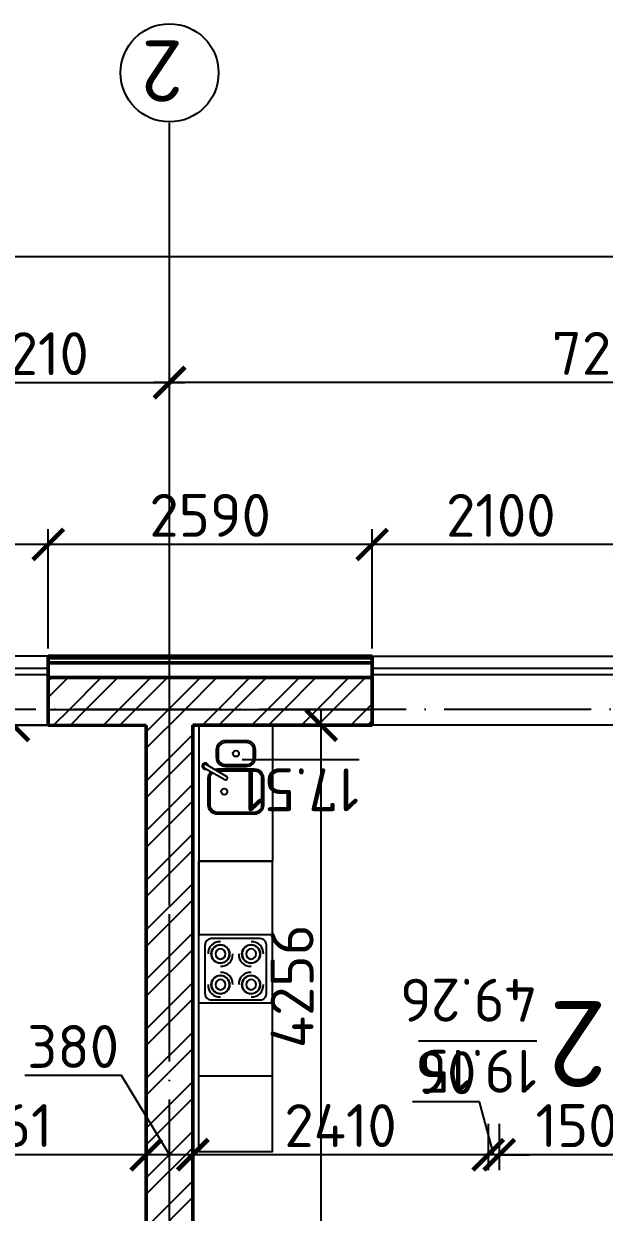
# Model space of a CAD drawing. Header units: millimetres. Extents: x -121275 to -95372, y 16759 to 40426.
# Drawn here: x -120590.7 to -120543.4, y 38767.9 to 38864.8 of the extents above; entities that cross this region are included whole.
import ezdxf

# ---------------------------------------------------------------- set-up
doc = ezdxf.new("R2010")
doc.units = ezdxf.units.MM
doc.header["$LTSCALE"] = 0.5
doc.linetypes.add('ACAD_ISO04W100', pattern=[30, 24, -3, 0, -3])
for name, color, linetype in [('kuhnja', 190, 'Continuous'), ('оси', 7, 'ACAD_ISO04W100'), ('размеры', 7, 'Continuous'), ('тонкие', 7, 'Continuous')]:
    doc.layers.add(name, color=color, linetype=linetype)
doc.layers.add('построения', color=6, linetype='Continuous', lineweight=25)
doc.layers.add('ТОНКИЕе', color=7, linetype='Continuous', lineweight=25)
doc.styles.add('Наклонный', font='isocpeur.ttf', dxfattribs={"height": 3.5})
doc.dimstyles.new('СТРОИТЕЛЬНЫЙ', dxfattribs={"dimtxt": 3.5, "dimasz": 2.5, "dimexe": 1.25, "dimexo": 0.625, "dimtad": 1, "dimdec": 0, "dimlfac": 100, "dimdsep": 46, "dimtxsty": 'Наклонный', "dimblk1": 'ARCHTICK', "dimblk2": 'ARCHTICK', "dimsah": 1, "dimcen": 0, "dimdle": 1.25, "dimadec": 0, "dimazin": 0, "dimtfac": 0.75, "dimtdec": 0, "dimtmove": 0, "dimatfit": 3, "dimldrblk": 'ARCHTICK', "dimfxl": 1, "dimtolj": 1, "dimtzin": 0, "dimarcsym": 0})
pattern_1 = [(225, (-240716.1725, 77146.6557), (2.02055763, -2.02055763), []), (225, (-240717.5195, 77146.6557), (2.02055763, -2.02055763), [])]

# ---------------------------------------------------------------- blocks, each defined once
blk = doc.blocks.new('_ArchTick')
at = {"color": 0, "linetype": 'ByBlock', "const_width": 0.15}
blk.add_lwpolyline([(-0.5, -0.5), (0.5, 0.5)], dxfattribs=at)
blk = doc.blocks.new('*D1070')
at = {"layer": 'Defpoints', "color": 0, "transparency": 16777216}
for p in [(-120578.856, 38835.516), (-120578.856, 38792.248), (-120506.856, 38792.248)]:
    blk.add_point(p, dxfattribs=at)
at = {"layer": 'размеры', "color": 0, "lineweight": -2, "transparency": 16777216}
for p, q in [((-120578.856, 38792.873), (-120578.856, 38836.766)), ((-120506.856, 38792.873), (-120506.856, 38836.766)), ((-120505.606, 38835.516), (-120580.106, 38835.516))]:
    blk.add_line(p, q, dxfattribs=at)
at = {"layer": 'размеры', "color": 0, "lineweight": -2, "transparency": 16777216, "xscale": 2.5, "yscale": 2.5, "zscale": 2.5, "rotation": 180}
blk.add_blockref('_ArchTick', (-120578.856, 38835.516), dxfattribs=at)
at = {"layer": 'размеры', "color": 0, "lineweight": -2, "transparency": 16777216, "xscale": 2.5, "yscale": 2.5, "zscale": 2.5}
blk.add_blockref('_ArchTick', (-120506.856, 38835.516), dxfattribs=at)
at = {"layer": 'размеры', "color": 0, "transparency": 16777216, "insert": (-120542.856, 38837.891), "char_height": 3.5, "attachment_point": 5, "style": 'Наклонный'}
blk.add_mtext('\\A1;7200', dxfattribs=at)
blk = doc.blocks.new('*D1071')
at = {"layer": 'Defpoints', "color": 0, "transparency": 16777216}
for p in [(-120600.956, 38835.49), (-120600.956, 38792.248), (-120578.856, 38792.248)]:
    blk.add_point(p, dxfattribs=at)
at = {"layer": 'размеры', "color": 0, "lineweight": -2, "transparency": 16777216}
for p, q in [((-120600.956, 38792.873), (-120600.956, 38836.74)), ((-120578.856, 38792.873), (-120578.856, 38836.74)), ((-120577.606, 38835.49), (-120602.206, 38835.49))]:
    blk.add_line(p, q, dxfattribs=at)
at = {"layer": 'размеры', "color": 0, "lineweight": -2, "transparency": 16777216, "xscale": 2.5, "yscale": 2.5, "zscale": 2.5, "rotation": 180}
blk.add_blockref('_ArchTick', (-120600.956, 38835.49), dxfattribs=at)
at = {"layer": 'размеры', "color": 0, "lineweight": -2, "transparency": 16777216, "xscale": 2.5, "yscale": 2.5, "zscale": 2.5}
blk.add_blockref('_ArchTick', (-120578.856, 38835.49), dxfattribs=at)
at = {"layer": 'размеры', "color": 0, "transparency": 16777216, "insert": (-120589.906, 38837.865), "char_height": 3.5, "attachment_point": 5, "style": 'Наклонный'}
blk.add_mtext('\\A1;2210', dxfattribs=at)
blk = doc.blocks.new('*D1081')
at = {"layer": 'Defpoints', "color": 0, "transparency": 16777216}
for p in [(-120775.156, 38845.751), (-120775.156, 38836.819), (-120506.856, 38820.236)]:
    blk.add_point(p, dxfattribs=at)
at = {"layer": 'размеры', "color": 0, "lineweight": -2, "transparency": 16777216}
for p, q in [((-120775.156, 38837.444), (-120775.156, 38847.001)), ((-120506.856, 38820.861), (-120506.856, 38847.001)), ((-120505.606, 38845.751), (-120776.406, 38845.751))]:
    blk.add_line(p, q, dxfattribs=at)
at = {"layer": 'размеры', "color": 0, "lineweight": -2, "transparency": 16777216, "xscale": 2.5, "yscale": 2.5, "zscale": 2.5, "rotation": 180}
blk.add_blockref('_ArchTick', (-120775.156, 38845.751), dxfattribs=at)
at = {"layer": 'размеры', "color": 0, "lineweight": -2, "transparency": 16777216, "xscale": 2.5, "yscale": 2.5, "zscale": 2.5}
blk.add_blockref('_ArchTick', (-120506.856, 38845.751), dxfattribs=at)
at = {"layer": 'размеры', "color": 0, "transparency": 16777216, "insert": (-120641.006, 38848.126), "char_height": 3.5, "attachment_point": 5, "style": 'Наклонный'}
blk.add_mtext('\\A1;26830', dxfattribs=at)
blk = doc.blocks.new('*D1099')
at = {"layer": 'Defpoints', "color": 0, "transparency": 16777216}
for p in [(-120551.956, 38775.653), (-120551.956, 38772.553), (-120536.956, 38772.553)]:
    blk.add_point(p, dxfattribs=at)
at = {"layer": 'размеры', "color": 0, "lineweight": -2, "transparency": 16777216}
for p, q in [((-120551.956, 38775.028), (-120551.956, 38771.303)), ((-120536.956, 38773.178), (-120536.956, 38773.803)), ((-120535.706, 38772.553), (-120553.206, 38772.553))]:
    blk.add_line(p, q, dxfattribs=at)
at = {"layer": 'размеры', "color": 0, "lineweight": -2, "transparency": 16777216, "xscale": 2.5, "yscale": 2.5, "zscale": 2.5, "rotation": 180}
blk.add_blockref('_ArchTick', (-120551.956, 38772.553), dxfattribs=at)
at = {"layer": 'размеры', "color": 0, "lineweight": -2, "transparency": 16777216, "xscale": 2.5, "yscale": 2.5, "zscale": 2.5}
blk.add_blockref('_ArchTick', (-120536.956, 38772.553), dxfattribs=at)
at = {"layer": 'размеры', "color": 0, "transparency": 16777216, "insert": (-120544.456, 38774.928), "char_height": 3.5, "attachment_point": 5, "style": 'Наклонный'}
blk.add_mtext('\\A1;1500', dxfattribs=at)
blk = doc.blocks.new('*D1100')
at = {"layer": 'Defpoints', "color": 0, "transparency": 16777216}
for p in [(-120552.855, 38775.693), (-120551.956, 38775.693), (-120552.855, 38772.553)]:
    blk.add_point(p, dxfattribs=at)
at = {"layer": 'размеры', "color": 0, "lineweight": -2, "transparency": 16777216}
for p, q in [((-120553.587, 38776.862), (-120559.037, 38776.862)), ((-120552.406, 38772.553), (-120553.587, 38776.862)), ((-120552.855, 38775.068), (-120552.855, 38771.303)), ((-120551.956, 38775.068), (-120551.956, 38771.303)), ((-120552.855, 38772.553), (-120555.355, 38772.553)), ((-120551.956, 38772.553), (-120552.855, 38772.553)), ((-120551.956, 38772.553), (-120552.855, 38772.553)), ((-120551.956, 38772.553), (-120549.456, 38772.553))]:
    blk.add_line(p, q, dxfattribs=at)
at = {"layer": 'размеры', "color": 0, "lineweight": -2, "transparency": 16777216, "xscale": 2.5, "yscale": 2.5, "zscale": 2.5}
blk.add_blockref('_ArchTick', (-120552.855, 38772.553), dxfattribs=at)
at = {"layer": 'размеры', "color": 0, "lineweight": -2, "transparency": 16777216, "xscale": 2.5, "yscale": 2.5, "zscale": 2.5, "rotation": 180}
blk.add_blockref('_ArchTick', (-120551.956, 38772.553), dxfattribs=at)
at = {"layer": 'размеры', "color": 0, "transparency": 16777216, "insert": (-120556.312, 38779.237), "char_height": 3.5, "attachment_point": 5, "style": 'Наклонный'}
blk.add_mtext('\\A1;90', dxfattribs=at)
blk = doc.blocks.new('*D1101')
at = {"layer": 'Defpoints', "color": 0, "transparency": 16777216}
for p in [(-120576.956, 38777.257), (-120552.855, 38775.653), (-120576.956, 38772.553)]:
    blk.add_point(p, dxfattribs=at)
at = {"layer": 'размеры', "color": 0, "lineweight": -2, "transparency": 16777216}
for p, q in [((-120576.956, 38776.632), (-120576.956, 38771.303)), ((-120552.855, 38775.028), (-120552.855, 38771.303)), ((-120551.605, 38772.553), (-120578.206, 38772.553))]:
    blk.add_line(p, q, dxfattribs=at)
at = {"layer": 'размеры', "color": 0, "lineweight": -2, "transparency": 16777216, "xscale": 2.5, "yscale": 2.5, "zscale": 2.5, "rotation": 180}
blk.add_blockref('_ArchTick', (-120576.956, 38772.553), dxfattribs=at)
at = {"layer": 'размеры', "color": 0, "lineweight": -2, "transparency": 16777216, "xscale": 2.5, "yscale": 2.5, "zscale": 2.5}
blk.add_blockref('_ArchTick', (-120552.855, 38772.553), dxfattribs=at)
at = {"layer": 'размеры', "color": 0, "transparency": 16777216, "insert": (-120564.906, 38774.928), "char_height": 3.5, "attachment_point": 5, "style": 'Наклонный'}
blk.add_mtext('\\A1;2410', dxfattribs=at)
blk = doc.blocks.new('*D1102')
at = {"layer": 'Defpoints', "color": 0, "transparency": 16777216}
for p in [(-120580.756, 38778.51), (-120576.956, 38777.257), (-120580.756, 38772.553)]:
    blk.add_point(p, dxfattribs=at)
at = {"layer": 'размеры', "color": 0, "lineweight": -2, "transparency": 16777216}
for p, q in [((-120582.771, 38779), (-120590.671, 38779)), ((-120578.856, 38772.553), (-120582.771, 38779)), ((-120580.756, 38777.885), (-120580.756, 38771.303)), ((-120576.956, 38776.632), (-120576.956, 38771.303)), ((-120575.706, 38772.553), (-120582.006, 38772.553))]:
    blk.add_line(p, q, dxfattribs=at)
at = {"layer": 'размеры', "color": 0, "lineweight": -2, "transparency": 16777216, "xscale": 2.5, "yscale": 2.5, "zscale": 2.5, "rotation": 180}
blk.add_blockref('_ArchTick', (-120580.756, 38772.553), dxfattribs=at)
at = {"layer": 'размеры', "color": 0, "lineweight": -2, "transparency": 16777216, "xscale": 2.5, "yscale": 2.5, "zscale": 2.5}
blk.add_blockref('_ArchTick', (-120576.956, 38772.553), dxfattribs=at)
at = {"layer": 'размеры', "color": 0, "transparency": 16777216, "insert": (-120586.721, 38781.375), "char_height": 3.5, "attachment_point": 5, "style": 'Наклонный'}
blk.add_mtext('\\A1;380', dxfattribs=at)
blk = doc.blocks.new('*D1103')
at = {"layer": 'Defpoints', "color": 0, "transparency": 16777216}
for p in [(-120605.37, 38778.51), (-120580.756, 38778.51), (-120605.37, 38772.553)]:
    blk.add_point(p, dxfattribs=at)
at = {"layer": 'размеры', "color": 0, "lineweight": -2, "transparency": 16777216}
for p, q in [((-120605.37, 38777.885), (-120605.37, 38771.303)), ((-120580.756, 38777.885), (-120580.756, 38771.303)), ((-120579.506, 38772.553), (-120606.62, 38772.553))]:
    blk.add_line(p, q, dxfattribs=at)
at = {"layer": 'размеры', "color": 0, "lineweight": -2, "transparency": 16777216, "xscale": 2.5, "yscale": 2.5, "zscale": 2.5, "rotation": 180}
blk.add_blockref('_ArchTick', (-120605.37, 38772.553), dxfattribs=at)
at = {"layer": 'размеры', "color": 0, "lineweight": -2, "transparency": 16777216, "xscale": 2.5, "yscale": 2.5, "zscale": 2.5}
blk.add_blockref('_ArchTick', (-120580.756, 38772.553), dxfattribs=at)
at = {"layer": 'размеры', "color": 0, "transparency": 16777216, "insert": (-120593.063, 38774.928), "char_height": 3.5, "attachment_point": 5, "style": 'Наклонный'}
blk.add_mtext('\\A1;2461', dxfattribs=at)
blk = doc.blocks.new('*D1084')
at = {"layer": 'Defpoints', "color": 0, "transparency": 16777216}
for p in [(-120566.484, 38807.567), (-120540.386, 38807.567), (-120540.386, 38765.01)]:
    blk.add_point(p, dxfattribs=at)
at = {"layer": 'размеры', "color": 0, "lineweight": -2, "transparency": 16777216}
for p, q in [((-120566.484, 38763.76), (-120566.484, 38808.817)), ((-120541.011, 38807.567), (-120567.734, 38807.567)), ((-120541.011, 38765.01), (-120567.734, 38765.01))]:
    blk.add_line(p, q, dxfattribs=at)
at = {"layer": 'размеры', "color": 0, "lineweight": -2, "transparency": 16777216, "xscale": 2.5, "yscale": 2.5, "zscale": 2.5}
for p, rotation in [((-120566.484, 38807.567), 90), ((-120566.484, 38765.01), 270)]:
    blk.add_blockref('_ArchTick', p, dxfattribs=dict(at, rotation=rotation))
at = {"layer": 'размеры', "color": 0, "transparency": 16777216, "insert": (-120568.859, 38786.289), "char_height": 3.5, "attachment_point": 5, "rotation": 90, "style": 'Наклонный'}
blk.add_mtext('\\A1;4256', dxfattribs=at)
blk = doc.blocks.new('*D1158')
at = {"layer": 'Defpoints', "color": 0, "transparency": 16777216}
for p in [(-120591.593, 38807.557), (-120580.756, 38807.557), (-120580.756, 38764.2)]:
    blk.add_point(p, dxfattribs=at)
at = {"layer": 'размеры', "color": 0, "lineweight": -2, "transparency": 16777216}
for p, q in [((-120591.593, 38762.95), (-120591.593, 38808.807)), ((-120581.381, 38807.557), (-120592.843, 38807.557)), ((-120581.381, 38764.2), (-120592.843, 38764.2))]:
    blk.add_line(p, q, dxfattribs=at)
at = {"layer": 'размеры', "color": 0, "lineweight": -2, "transparency": 16777216, "xscale": 2.5, "yscale": 2.5, "zscale": 2.5}
for p, rotation in [((-120591.593, 38807.557), 90), ((-120591.593, 38764.2), 270)]:
    blk.add_blockref('_ArchTick', p, dxfattribs=dict(at, rotation=rotation))
at = {"layer": 'размеры', "color": 0, "transparency": 16777216, "insert": (-120593.968, 38785.878), "char_height": 3.5, "attachment_point": 5, "rotation": 90, "style": 'Наклонный'}
blk.add_mtext('\\A1;4336', dxfattribs=at)
blk = doc.blocks.new('*D1190')
at = {"layer": 'Defpoints', "color": 0, "transparency": 16777216}
for p in [(-120562.331, 38822.308), (-120562.331, 38813.207), (-120541.331, 38811.707)]:
    blk.add_point(p, dxfattribs=at)
at = {"layer": 'размеры', "color": 0, "lineweight": -2, "transparency": 16777216}
for p, q in [((-120562.331, 38813.832), (-120562.331, 38823.558)), ((-120541.331, 38812.332), (-120541.331, 38823.558)), ((-120540.081, 38822.308), (-120563.581, 38822.308))]:
    blk.add_line(p, q, dxfattribs=at)
at = {"layer": 'размеры', "color": 0, "lineweight": -2, "transparency": 16777216, "xscale": 2.5, "yscale": 2.5, "zscale": 2.5, "rotation": 180}
blk.add_blockref('_ArchTick', (-120562.331, 38822.308), dxfattribs=at)
at = {"layer": 'размеры', "color": 0, "lineweight": -2, "transparency": 16777216, "xscale": 2.5, "yscale": 2.5, "zscale": 2.5}
blk.add_blockref('_ArchTick', (-120541.331, 38822.308), dxfattribs=at)
at = {"layer": 'размеры', "color": 0, "transparency": 16777216, "insert": (-120551.831, 38824.683), "char_height": 3.5, "attachment_point": 5, "style": 'Наклонный'}
blk.add_mtext('\\A1;2100', dxfattribs=at)
blk = doc.blocks.new('*D1191')
at = {"layer": 'Defpoints', "color": 0, "transparency": 16777216}
for p in [(-120588.756, 38822.308), (-120588.756, 38813.207), (-120562.331, 38813.207)]:
    blk.add_point(p, dxfattribs=at)
at = {"layer": 'размеры', "color": 0, "lineweight": -2, "transparency": 16777216}
for p, q in [((-120588.756, 38813.832), (-120588.756, 38823.558)), ((-120562.331, 38813.832), (-120562.331, 38823.558)), ((-120561.081, 38822.308), (-120590.006, 38822.308))]:
    blk.add_line(p, q, dxfattribs=at)
at = {"layer": 'размеры', "color": 0, "lineweight": -2, "transparency": 16777216, "xscale": 2.5, "yscale": 2.5, "zscale": 2.5, "rotation": 180}
blk.add_blockref('_ArchTick', (-120588.756, 38822.308), dxfattribs=at)
at = {"layer": 'размеры', "color": 0, "lineweight": -2, "transparency": 16777216, "xscale": 2.5, "yscale": 2.5, "zscale": 2.5}
blk.add_blockref('_ArchTick', (-120562.331, 38822.308), dxfattribs=at)
at = {"layer": 'размеры', "color": 0, "transparency": 16777216, "insert": (-120575.544, 38824.683), "char_height": 3.5, "attachment_point": 5, "style": 'Наклонный'}
blk.add_mtext('\\A1;2590', dxfattribs=at)
blk = doc.blocks.new('*D1192')
at = {"layer": 'Defpoints', "color": 0, "transparency": 16777216}
for p in [(-120603.756, 38822.308), (-120603.756, 38813.207), (-120588.756, 38813.207)]:
    blk.add_point(p, dxfattribs=at)
at = {"layer": 'размеры', "color": 0, "lineweight": -2, "transparency": 16777216}
for p, q in [((-120603.756, 38813.832), (-120603.756, 38823.558)), ((-120588.756, 38813.832), (-120588.756, 38823.558)), ((-120587.506, 38822.308), (-120605.006, 38822.308))]:
    blk.add_line(p, q, dxfattribs=at)
at = {"layer": 'размеры', "color": 0, "lineweight": -2, "transparency": 16777216, "xscale": 2.5, "yscale": 2.5, "zscale": 2.5, "rotation": 180}
blk.add_blockref('_ArchTick', (-120603.756, 38822.308), dxfattribs=at)
at = {"layer": 'размеры', "color": 0, "lineweight": -2, "transparency": 16777216, "xscale": 2.5, "yscale": 2.5, "zscale": 2.5}
blk.add_blockref('_ArchTick', (-120588.756, 38822.308), dxfattribs=at)
at = {"layer": 'размеры', "color": 0, "transparency": 16777216, "insert": (-120596.256, 38824.683), "char_height": 3.5, "attachment_point": 5, "style": 'Наклонный'}
blk.add_mtext('\\A1;1500', dxfattribs=at)

msp = doc.modelspace()

# ---------------------------------------------------------------- hatches: boundary and pattern name
at = {"layer": 'тонкие', "transparency": 33554687}
h = msp.add_hatch(dxfattribs=at)
h.set_pattern_fill('ANSI32', color=6, scale=0.3, angle=180)
h.set_pattern_definition(pattern_1)
h.paths.add_polyline_path([(-120586.856, 38811.457), (-120588.756, 38811.451), (-120588.756, 38811.457), (-120588.756, 38808.857), (-120562.331, 38808.857), (-120562.331, 38811.457), (-120584.956, 38811.457)])
h = msp.add_hatch(dxfattribs=at)
h.set_pattern_fill('ANSI32', color=6, scale=0.3, angle=180)
h.set_pattern_definition(pattern_1)
h.paths.add_polyline_path([(-120576.956, 38724.857), (-120580.756, 38724.793), (-120580.756, 38713.557), (-120576.956, 38713.557)])
h.paths.add_polyline_path([(-120576.956, 38734.957), (-120611.256, 38734.957), (-120611.256, 38738.757), (-120580.756, 38738.757), (-120580.756, 38807.557), (-120589.526, 38807.563), (-120589.526, 38808.857), (-120562.331, 38808.857), (-120562.331, 38807.569), (-120576.956, 38807.582)])

# ---------------------------------------------------------------- linework, layer by layer
at = {"layer": 'kuhnja', "color": 6, "linetype": 'Continuous'}
for p, q in [((-120576.956, 38789.982), (-120576.956, 38807.582)), ((-120576.956, 38807.582), (-120570.456, 38807.582)), ((-120576.456, 38807.582), (-120576.456, 38790.482)), ((-120570.456, 38807.582), (-120570.456, 38796.482)), ((-120576.456, 38772.82), (-120576.456, 38790.482)), ((-120576.956, 38771.82), (-120576.956, 38789.982))]:
    msp.add_line(p, q, dxfattribs=at)
at = {"layer": 'kuhnja', "color": 6, "ltscale": 600}
for p, q in [((-120576.456, 38790.482), (-120576.456, 38796.482)), ((-120575.956, 38785.669), (-120575.956, 38789.669))]:
    msp.add_line(p, q, dxfattribs=at)
at = {"layer": 'kuhnja', "color": 6}
for points in [[(-120575.046, 38805.559), (-120575.046, 38804.959, 0.414214), (-120574.296, 38804.209), (-120572.596, 38804.209, 0.414214), (-120571.846, 38804.959), (-120571.846, 38805.559, 0.414214), (-120572.596, 38806.309), (-120574.296, 38806.309, 0.414214)], [(-120574.896, 38805.559), (-120574.896, 38804.959, 0.414214), (-120574.296, 38804.359), (-120572.596, 38804.359, 0.414214), (-120571.996, 38804.959), (-120571.996, 38805.559, 0.414214), (-120572.596, 38806.159), (-120574.296, 38806.159, 0.414214)]]:
    msp.add_lwpolyline(points, format="xyb", close=True, dxfattribs=at)
for points in [[(-120576.021, 38804.097), (-120574.358, 38803.137, 1), (-120574.208, 38803.397), (-120575.871, 38804.357)], [(-120575.195, 38803.967, -0.084828), (-120574.946, 38804.009), (-120571.946, 38804.009, -0.414214), (-120571.196, 38803.259), (-120571.196, 38801.059, -0.414214), (-120571.946, 38800.309), (-120574.946, 38800.309, -0.414214), (-120575.696, 38801.059), (-120575.696, 38803.259, -0.19677), (-120575.481, 38803.785)], [(-120575.004, 38803.856, -0.024245), (-120574.946, 38803.859), (-120571.946, 38803.859, -0.414214), (-120571.346, 38803.259), (-120571.346, 38801.059, -0.414214), (-120571.946, 38800.459), (-120574.946, 38800.459, -0.414214), (-120575.546, 38801.059), (-120575.546, 38803.259, -0.213804), (-120575.345, 38803.707)]]:
    msp.add_lwpolyline(points, format="xyb", dxfattribs=at)
at = {"layer": 'kuhnja', "color": 6, "ltscale": 600}
msp.add_lwpolyline([(-120570.456, 38790.482), (-120570.456, 38796.482), (-120576.456, 38796.482), (-120570.488, 38796.482)], dxfattribs=at)
msp.add_lwpolyline([(-120575.956, 38785.669, 0.414214), (-120575.456, 38785.169), (-120571.456, 38785.169, 0.414214), (-120570.956, 38785.669), (-120570.956, 38789.669, 0.414214), (-120571.456, 38790.169), (-120575.456, 38790.169, 0.414214), (-120575.956, 38789.669)], format="xyb", dxfattribs=at)
for points in [[(-120574.706, 38788.181, 1), (-120574.706, 38789.656, 1)], [(-120574.706, 38789.331, 1), (-120574.706, 38788.506, 1)], [(-120572.206, 38789.656, 1), (-120572.206, 38788.181, 1)], [(-120572.206, 38788.506, 1), (-120572.206, 38789.331, 1)], [(-120574.706, 38787.156, 1), (-120574.706, 38785.681, 1)], [(-120574.706, 38786.831, 1), (-120574.706, 38786.006, 1)], [(-120572.206, 38787.156, 1), (-120572.206, 38785.681, 1)], [(-120572.206, 38786.006, 1), (-120572.206, 38786.831, 1)]]:
    msp.add_lwpolyline(points, format="xyb", close=True, dxfattribs=at)
at = {"layer": 'kuhnja', "color": 6}
for centre in [(-120573.446, 38805.259), (-120574.396, 38802.159)]:
    msp.add_circle(centre, 0.25, dxfattribs=at)
at = {"layer": 'kuhnja', "color": 6, "ltscale": 600}
for centre in [(-120574.706, 38788.919), (-120572.206, 38788.919), (-120574.706, 38786.419), (-120572.206, 38786.419)]:
    msp.add_circle(centre, 0.75, dxfattribs=at)
at = {"layer": 'kuhnja', "color": 6}
for radius, start, end in [(0.25, 6.8699, 293.1301), (0.15, 60, 240)]:
    msp.add_arc((-120575.946, 38804.227), radius, start, end, dxfattribs=at)
at = {"layer": 'kuhnja', "color": 6, "ltscale": 600}
for centre, start, end in [((-120574.779, 38788.992), 85.49745, 184.50255), ((-120572.133, 38788.992), 355.49745, 94.50255), ((-120574.633, 38788.846), 265.49745, 4.50255), ((-120572.279, 38788.846), 175.49745, 274.50255), ((-120574.633, 38786.492), 355.49745, 94.50255), ((-120572.279, 38786.492), 85.49745, 184.50255), ((-120574.779, 38786.346), 175.49745, 274.50255), ((-120572.133, 38786.346), 265.49745, 4.50255)]:
    msp.add_arc(centre, 0.93, start, end, dxfattribs=at)
at = {"layer": 'оси', "color": 0}
for points in [[(-120499.159, 38808.857), (-120690.888, 38808.857)], [(-120578.856, 38734.856), (-120578.856, 38808.857)]]:
    msp.add_lwpolyline(points, dxfattribs=at)
at = {"layer": 'построения', "lineweight": 50}
for points in [[(-120562.331, 38811.457), (-120588.756, 38811.457)], [(-120580.756, 38738.757), (-120580.756, 38807.557)], [(-120576.956, 38807.582), (-120576.956, 38738.757)]]:
    msp.add_lwpolyline(points, dxfattribs=at)
at = {"layer": 'ТОНКИЕе', "color": 6}
for points in [[(-120578.856, 38835.516), (-120578.856, 38856.698)], [(-120588.756, 38807.563), (-120603.756, 38807.57), (-120603.756, 38813.207), (-120595.056, 38813.207)], [(-120588.756, 38813.207), (-120603.756, 38813.207)], [(-120541.331, 38807.569), (-120562.331, 38807.569), (-120562.331, 38813.207), (-120541.331, 38813.207), (-120541.331, 38812.207), (-120562.331, 38812.207), (-120562.331, 38811.707), (-120541.331, 38811.707)], [(-120588.756, 38812.207), (-120603.756, 38812.207), (-120603.756, 38811.707), (-120588.756, 38811.707)], [(-120580.756, 38734.957), (-120580.756, 38734.957), (-120611.256, 38734.957), (-120611.256, 38738.757), (-120580.756, 38738.757), (-120580.756, 38807.557), (-120588.756, 38807.563), (-120588.756, 38808.857), (-120562.331, 38808.857), (-120562.331, 38807.577)], [(-120562.331, 38808.857), (-120562.331, 38807.569), (-120576.956, 38807.582), (-120576.956, 38734.957)], [(-120576.456, 38772.82), (-120570.456, 38772.82), (-120570.456, 38790.482), (-120576.456, 38790.482)], [(-120576.456, 38784.931), (-120570.456, 38784.931)], [(-120576.456, 38778.988), (-120570.456, 38778.988)]]:
    msp.add_lwpolyline(points, dxfattribs=at)
at = {"layer": 'ТОНКИЕе', "color": 6, "lineweight": 50}
for points in [[(-120588.756, 38807.563), (-120588.756, 38811.451), (-120588.756, 38813.207)], [(-120588.756, 38813.207), (-120562.331, 38813.207)], [(-120588.756, 38813.057), (-120562.331, 38813.057)], [(-120588.756, 38812.657), (-120562.331, 38812.657)], [(-120562.331, 38813.207), (-120562.331, 38807.577)], [(-120580.756, 38807.557), (-120588.756, 38807.563)], [(-120562.331, 38807.577), (-120576.956, 38807.582)]]:
    msp.add_lwpolyline(points, dxfattribs=at)
at = {"layer": 'ТОНКИЕе', "color": 6}
msp.add_circle((-120578.856, 38860.764), 4, dxfattribs=at)

# ---------------------------------------------------------------- texts
at = {"color": 7, "char_height": 3.5, "attachment_point": 1, "rotation": 180, "style": 'Наклонный'}
for s, width, insert in [('{\\fISOCPEUR|b1|i0|c204|p34;\\L17.51}', 11, (-120563.39, 38800.559)), ('{\\fISOCPEUR|b1|i0|c204|p34;49.26}', 14.01196, (-120548.89, 38783.4)), ('{\\fISOCPEUR|b1|i0|c204|p34;\\L19.15}', 11, (-120548.89, 38777.606))]:
    msp.add_mtext_dynamic_manual_height_columns(s, width=width, gutter_width=35, heights=[0], dxfattribs=dict(at, insert=insert))
at = {"color": 7, "lineweight": 50, "insert": (-120543.159, 38778.073), "char_height": 3.5, "attachment_point": 1, "rotation": 180, "style": 'Наклонный'}
msp.add_mtext_dynamic_manual_height_columns('\\A1;{\\H2x;\\Q0;2\\H0.5x; }', width=42.38036, gutter_width=35, heights=[0], dxfattribs=at)
at = {"layer": 'ТОНКИЕе', "color": 6, "insert": (-120577.745, 38858.4), "char_height": 5, "attachment_point": 1, "rotation": 180, "style": 'Наклонный'}
msp.add_mtext_dynamic_manual_height_columns('2', width=1.68113, gutter_width=35, heights=[0], dxfattribs=at)

# ---------------------------------------------------------------- dimensions: what is measured, and where the dimension line sits
at = {"layer": 'размеры', "color": 6}
for base, p1, p2, angle, picture, middle in [((-120775.156, 38845.751), (-120506.856, 38820.236), (-120775.156, 38836.819), 180, '*D1081', (-120641.006, 38848.126)), ((-120591.593, 38807.557), (-120580.756, 38764.2), (-120580.756, 38807.557), 270, '*D1158', (-120593.968, 38785.878)), ((-120566.484, 38807.567), (-120540.386, 38765.01), (-120540.386, 38807.567), 270, '*D1084', (-120568.859, 38786.289))]:
    dim = msp.add_linear_dim(base=base, p1=p1, p2=p2, angle=angle, dimstyle='СТРОИТЕЛЬНЫЙ', dxfattribs=at)
    dim.commit()
    dim.dimension.update_dxf_attribs({"geometry": picture, "text_midpoint": middle})
at = {"layer": 'размеры'}
dim = msp.add_linear_dim(base=(-120600.956, 38835.49), p1=(-120578.856, 38792.248), p2=(-120600.956, 38792.248), angle=180, dimstyle='СТРОИТЕЛЬНЫЙ', override={"dimtxsty": 'Наклонный', "dimtmove": 1}, dxfattribs=at)
dim.commit()
dim.dimension.update_dxf_attribs({"geometry": '*D1071', "text_midpoint": (-120589.906, 38837.865)})
dim = msp.add_linear_dim(base=(-120578.856, 38835.516), p1=(-120506.856, 38792.248), p2=(-120578.856, 38792.248), angle=180, dimstyle='СТРОИТЕЛЬНЫЙ', dxfattribs=at)
dim.commit()
dim.dimension.update_dxf_attribs({"geometry": '*D1070', "text_midpoint": (-120542.856, 38837.891)})
at = {"layer": 'размеры', "color": 6}
for base, p1, p2, picture, middle in [((-120603.756, 38822.308), (-120588.756, 38813.207), (-120603.756, 38813.207), '*D1192', (-120596.256, 38824.683)), ((-120562.331, 38822.308), (-120541.331, 38811.707), (-120562.331, 38813.207), '*D1190', (-120551.831, 38824.683)), ((-120605.37, 38772.553), (-120580.756, 38778.51), (-120605.37, 38778.51), '*D1103', (-120593.063, 38774.928)), ((-120576.956, 38772.553), (-120552.855, 38775.653), (-120576.956, 38777.257), '*D1101', (-120564.906, 38774.928)), ((-120551.956, 38772.553), (-120536.956, 38772.553), (-120551.956, 38775.653), '*D1099', (-120544.456, 38774.928))]:
    dim = msp.add_linear_dim(base=base, p1=p1, p2=p2, angle=180, dimstyle='СТРОИТЕЛЬНЫЙ', override={"dimtmove": 1}, dxfattribs=at)
    dim.commit()
    dim.dimension.update_dxf_attribs({"geometry": picture, "text_midpoint": middle})
dim = msp.add_linear_dim(base=(-120588.756, 38822.308), p1=(-120562.331, 38813.207), p2=(-120588.756, 38813.207), angle=180, text='2590', dimstyle='СТРОИТЕЛЬНЫЙ', override={"dimtmove": 1}, dxfattribs=at)
dim.commit()
dim.dimension.update_dxf_attribs({"geometry": '*D1191', "text_midpoint": (-120575.544, 38824.683)})
for base, p1, p2, picture, middle in [((-120580.756, 38772.553), (-120576.956, 38777.257), (-120580.756, 38778.51), '*D1102', (-120583.396, 38779)), ((-120552.855, 38772.553), (-120551.956, 38775.693), (-120552.855, 38775.693), '*D1100', (-120554.212, 38776.862))]:
    dim = msp.add_linear_dim(base=base, p1=p1, p2=p2, angle=180, dimstyle='СТРОИТЕЛЬНЫЙ', override={"dimtmove": 1}, dxfattribs=at)
    dim.commit()
    dim.dimension.update_dxf_attribs({"geometry": picture, "text_midpoint": middle, "dimtype": 160})

doc.saveas('drawing.dxf')
